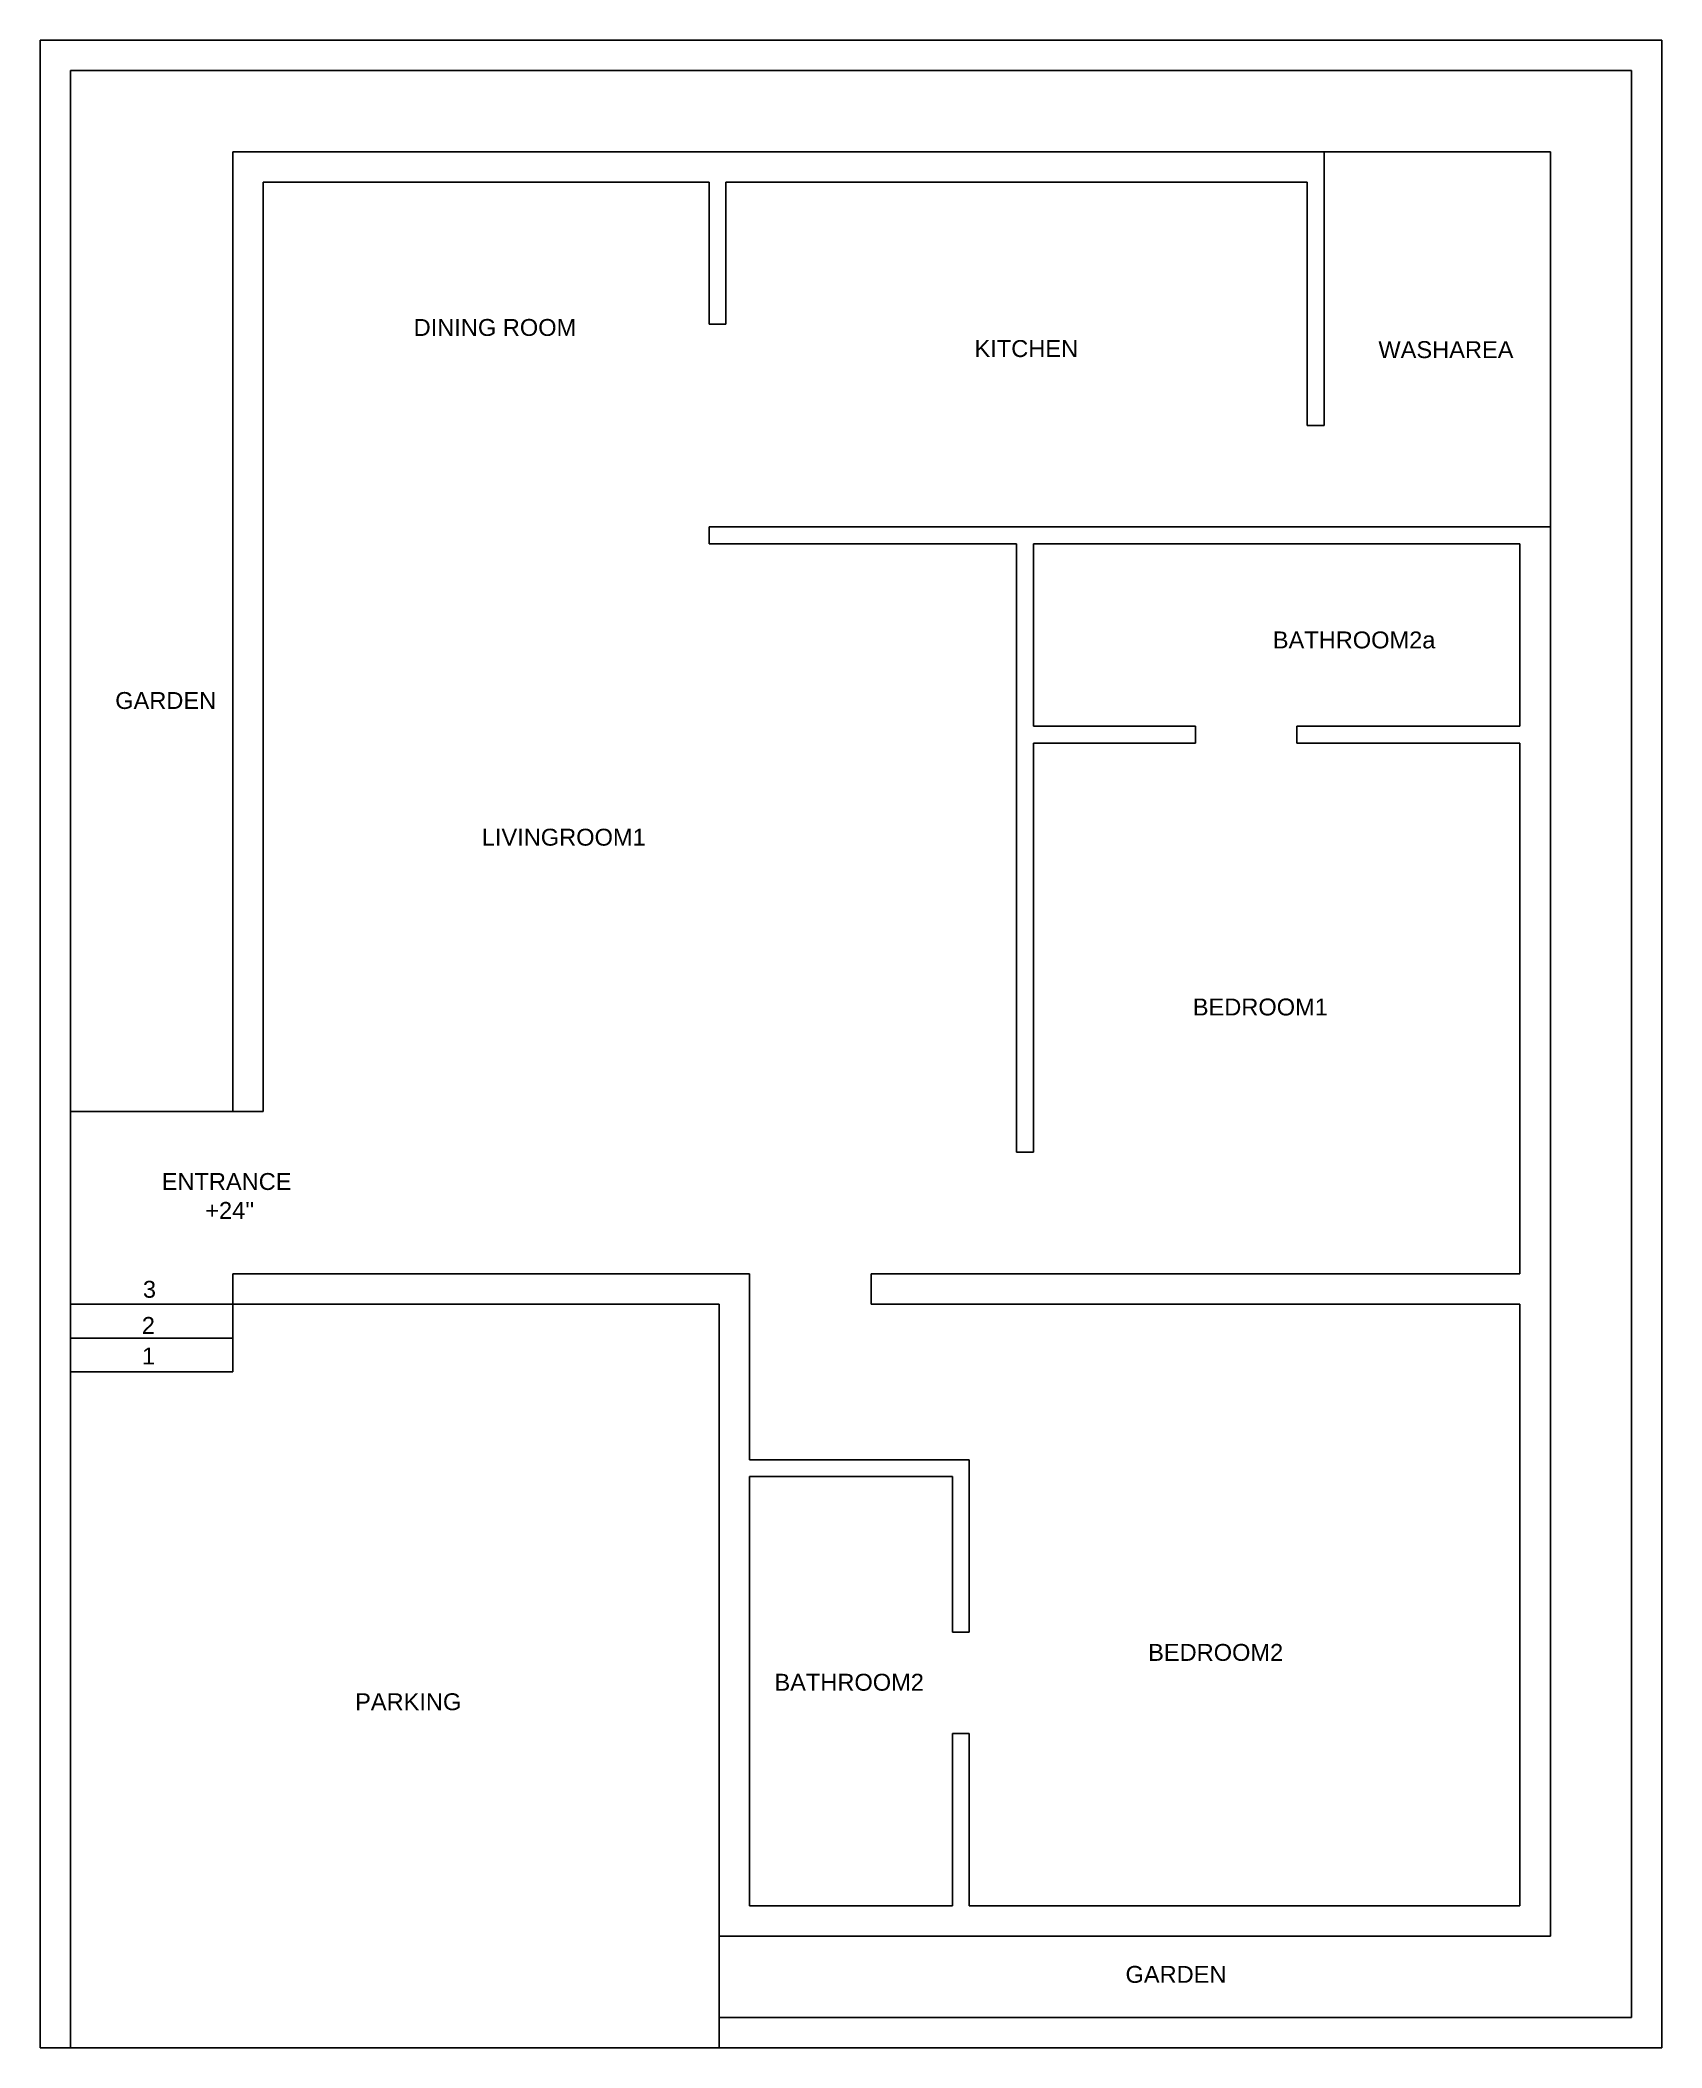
# Model space of a CAD drawing. Header units: inches. Extents: x -2121 to -1641, y 1397 to 1991.
import ezdxf

# ---------------------------------------------------------------- set-up
doc = ezdxf.new("R2010")
doc.units = ezdxf.units.IN
doc.header["$MEASUREMENT"] = 0
for name, color, linetype in [('BathRoom1', 7, 'Continuous'), ('BathRoom2', 7, 'Continuous'), ('BedRoom1', 7, 'Continuous'), ('BedRoom2', 7, 'Continuous'), ('Boundary', 7, 'Continuous'), ('DiningRoom', 7, 'Continuous'), ('Entrance_Staircase', 7, 'Continuous'), ('Garden', 7, 'Continuous'), ('Kitchen', 7, 'Continuous'), ('LivingRoom1', 7, 'Continuous'), ('Parking', 7, 'Continuous'), ('WashArea', 7, 'Continuous')]:
    doc.layers.add(name, color=color, linetype=linetype)
doc.styles.get("Standard").update_dxf_attribs({"font": 'Arial.ttf'})

msp = doc.modelspace()

# ---------------------------------------------------------------- linework, layer by layer
at = {"layer": 'BathRoom2'}
for p, q in [((-1827.48, 1841.75), (-1827.48, 1787.75)), ((-1827.48, 1841.75), (-1683.48, 1841.75)), ((-1683.48, 1841.75), (-1683.48, 1787.75)), ((-1827.48, 1787.75), (-1779.48, 1787.75)), ((-1779.48, 1787.75), (-1779.48, 1782.75)), ((-1749.48, 1787.75), (-1749.48, 1782.75)), ((-1749.48, 1787.75), (-1683.48, 1787.75)), ((-1911.48, 1438.75), (-1911.48, 1565.75)), ((-1851.48, 1565.75), (-1911.48, 1565.75)), ((-1851.48, 1519.75), (-1851.48, 1565.75)), ((-1846.48, 1519.75), (-1851.48, 1519.75)), ((-1851.48, 1438.75), (-1851.48, 1489.75)), ((-1846.48, 1489.75), (-1851.48, 1489.75)), ((-1851.48, 1438.75), (-1911.48, 1438.75))]:
    msp.add_line(p, q, dxfattribs=at)
at = {"layer": 'BedRoom1'}
for p, q in [((-1827.48, 1782.75), (-1779.48, 1782.75)), ((-1827.48, 1782.75), (-1827.48, 1661.75)), ((-1749.48, 1782.75), (-1683.48, 1782.75)), ((-1683.48, 1782.75), (-1683.48, 1625.75)), ((-1832.48, 1661.75), (-1827.48, 1661.75)), ((-1875.48, 1625.75), (-1683.48, 1625.75)), ((-2064.48, 1616.75), (-2064.48, 1596.75))]:
    msp.add_line(p, q, dxfattribs=at)
at = {"layer": 'BedRoom2'}
for p, q in [((-1911.48, 1570.75), (-1911.48, 1625.75)), ((-1875.48, 1616.75), (-1875.48, 1625.75)), ((-1875.48, 1616.75), (-1683.48, 1616.75)), ((-1683.48, 1616.75), (-1683.48, 1438.75)), ((-1846.48, 1570.75), (-1911.48, 1570.75)), ((-1846.48, 1519.75), (-1846.48, 1570.75)), ((-1846.48, 1438.75), (-1846.48, 1489.75)), ((-1683.48, 1438.75), (-1846.48, 1438.75))]:
    msp.add_line(p, q, dxfattribs=at)
at = {"layer": 'Boundary'}
for p, q in [((-2121.48, 1990.75), (-1641.48, 1990.75)), ((-2121.48, 1396.75), (-2121.48, 1990.75)), ((-1641.48, 1990.75), (-1641.48, 1396.75)), ((-2112.48, 1396.75), (-2121.48, 1396.75)), ((-1920.48, 1396.75), (-1641.48, 1396.75))]:
    msp.add_line(p, q, dxfattribs=at)
at = {"layer": 'DiningRoom'}
for p, q in [((-2055.48, 1948.75), (-1923.48, 1948.75)), ((-2055.48, 1842.35), (-2055.48, 1948.75)), ((-1923.48, 1906.75), (-1923.48, 1948.75))]:
    msp.add_line(p, q, dxfattribs=at)
at = {"layer": 'Entrance_Staircase'}
for p, q in [((-2064.48, 1673.75), (-2112.48, 1673.75)), ((-2112.48, 1596.75), (-2112.48, 1673.75)), ((-2064.48, 1673.75), (-2055.48, 1673.75)), ((-2064.48, 1616.75), (-2064.48, 1625.75)), ((-2064.48, 1616.75), (-2112.48, 1616.75)), ((-2064.48, 1606.75), (-2112.48, 1606.75)), ((-2064.48, 1596.75), (-2112.48, 1596.75))]:
    msp.add_line(p, q, dxfattribs=at)
at = {"layer": 'Garden'}
for p, q in [((-2112.48, 1981.75), (-1650.48, 1981.75)), ((-2112.48, 1981.75), (-2112.48, 1673.75)), ((-1650.48, 1981.75), (-1650.48, 1405.75)), ((-2064.48, 1957.75), (-1741.48, 1957.75)), ((-2064.48, 1673.75), (-2064.48, 1957.75)), ((-1674.48, 1846.75), (-1674.48, 1429.75)), ((-1674.48, 1429.75), (-1920.48, 1429.75)), ((-1650.48, 1405.75), (-1920.48, 1405.75))]:
    msp.add_line(p, q, dxfattribs=at)
at = {"layer": 'Kitchen'}
for p, q in [((-1918.48, 1906.75), (-1918.48, 1948.75)), ((-1918.48, 1948.75), (-1746.48, 1948.75)), ((-1746.48, 1876.75), (-1746.48, 1948.75)), ((-1923.48, 1906.75), (-1918.48, 1906.75)), ((-1923.48, 1846.75), (-1743.98, 1846.75))]:
    msp.add_line(p, q, dxfattribs=at)
at = {"layer": 'LivingRoom1'}
for p, q in [((-2055.48, 1842.35), (-2055.48, 1673.75)), ((-1923.48, 1841.75), (-1923.48, 1846.75)), ((-1923.48, 1841.75), (-1832.48, 1841.75)), ((-1832.48, 1841.75), (-1832.48, 1661.75)), ((-2064.48, 1625.75), (-1920.48, 1625.75)), ((-1920.48, 1625.75), (-1911.48, 1625.75))]:
    msp.add_line(p, q, dxfattribs=at)
at = {"layer": 'Parking'}
for p, q in [((-2064.48, 1616.75), (-1920.48, 1616.75)), ((-1920.48, 1396.75), (-1920.48, 1616.75)), ((-2112.48, 1396.75), (-2112.48, 1596.75)), ((-1920.48, 1396.75), (-2112.48, 1396.75))]:
    msp.add_line(p, q, dxfattribs=at)
at = {"layer": 'WashArea'}
for p, q in [((-1741.48, 1876.75), (-1741.48, 1957.75)), ((-1741.48, 1957.75), (-1674.48, 1957.75)), ((-1674.48, 1846.75), (-1674.48, 1957.75)), ((-1746.48, 1876.75), (-1741.48, 1876.75)), ((-1743.98, 1846.75), (-1674.48, 1846.75))]:
    msp.add_line(p, q, dxfattribs=at)

# ---------------------------------------------------------------- texts
at = {"layer": 'BathRoom1', "insert": (-1756.63, 1815.8), "char_height": 5, "width": 33.9424, "attachment_point": 1}
msp.add_mtext('BATHROOM2a', dxfattribs=at)
at = {"layer": 'BathRoom2', "insert": (-1904.14, 1507.42), "char_height": 5, "width": 33.9424, "attachment_point": 1}
msp.add_mtext('BATHROOM2', dxfattribs=at)
at = {"layer": 'BedRoom1', "insert": (-1780.31, 1707.2), "char_height": 5, "width": 33.9424, "attachment_point": 1}
msp.add_mtext('BEDROOM1', dxfattribs=at)
at = {"layer": 'BedRoom2', "insert": (-1793.53, 1516.25), "char_height": 5, "width": 33.9424, "attachment_point": 1}
msp.add_mtext('BEDROOM2', dxfattribs=at)
at = {"layer": 'DiningRoom', "char_height": 5, "attachment_point": 1}
for s, insert, width in [('DINING ROOM', (-2010.92, 1908.25), 61.9525), ('GARDEN', (-2099.26, 1797.88), 33.9424), ('GARDEN', (-1800.23, 1420.99), 33.9424)]:
    msp.add_mtext(s, dxfattribs=dict(at, insert=insert, width=width))
at = {"layer": 'Entrance_Staircase', "char_height": 5, "width": 33.9424, "attachment_point": 1}
for s, insert in [('ENTRANCE', (-2085.5, 1655.57)), ("+24''", (-2072.62, 1647.01)), ('3', (-2091.06, 1623.68)), ('2', (-2091.38, 1612.98)), ('1', (-2091.36, 1603.93))]:
    msp.add_mtext(s, dxfattribs=dict(at, insert=insert))
at = {"layer": 'Kitchen', "insert": (-1844.92, 1902.01), "char_height": 5, "width": 33.9424, "attachment_point": 1}
msp.add_mtext('KITCHEN', dxfattribs=at)
at = {"layer": 'LivingRoom1', "insert": (-1990.76, 1757.44), "char_height": 5, "width": 33.9424, "attachment_point": 1}
msp.add_mtext('LIVINGROOM1', dxfattribs=at)
at = {"layer": 'Parking', "insert": (-2028.26, 1501.65), "char_height": 5, "width": 33.9424, "attachment_point": 1}
msp.add_mtext('PARKING', dxfattribs=at)
at = {"layer": 'WashArea', "insert": (-1725.38, 1901.69), "char_height": 5, "width": 33.9424, "attachment_point": 1}
msp.add_mtext('WASHAREA', dxfattribs=at)

doc.saveas('drawing.dxf')
